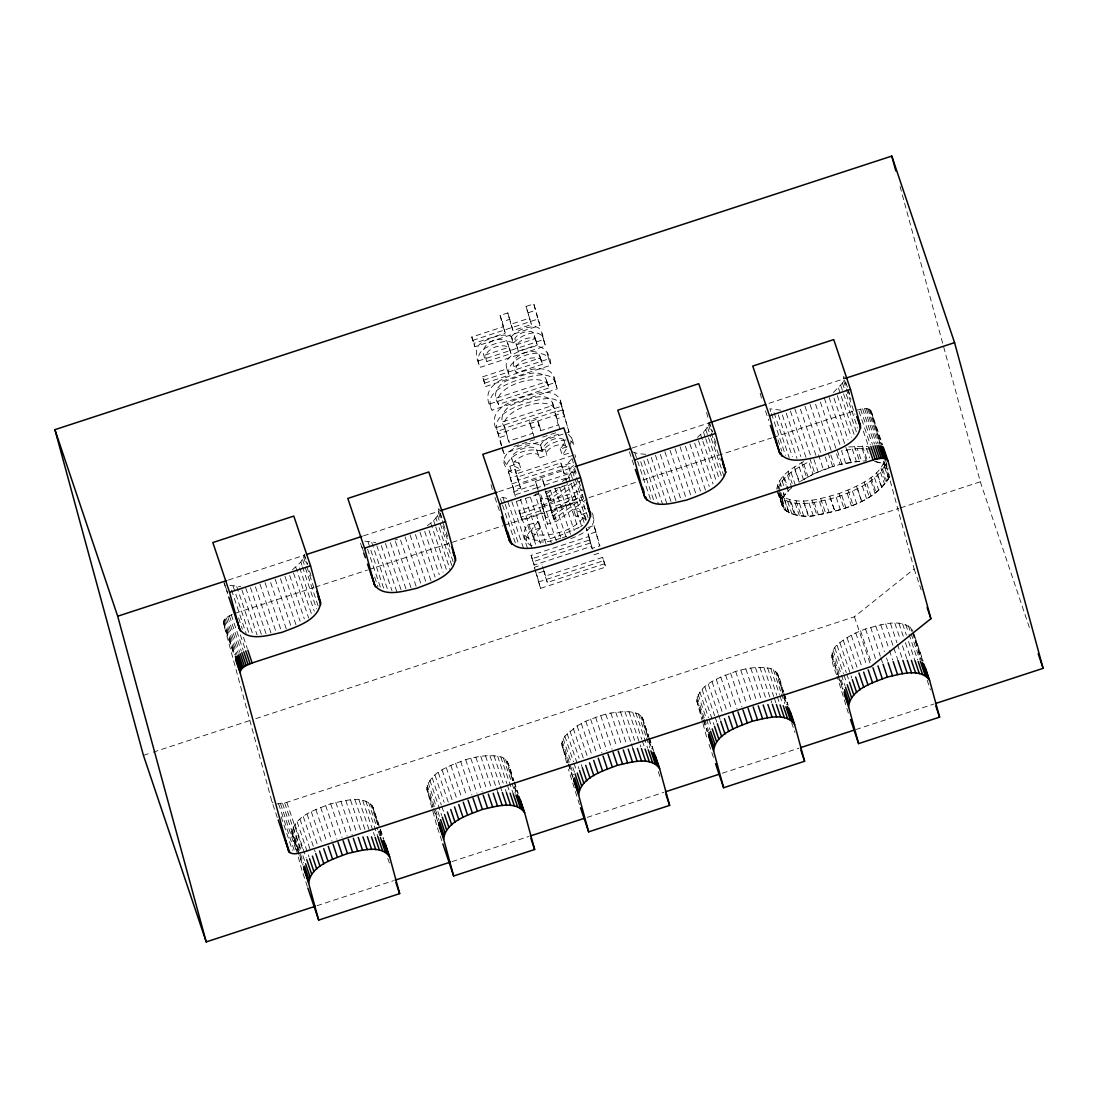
<?xml version="1.0" encoding="UTF-8"?>
<svg xmlns="http://www.w3.org/2000/svg" width="1098" height="1098" viewBox="0 0 1098 1098"><rect width="100%" height="100%" fill="white"/><g stroke="black" fill="none" stroke-linecap="round" stroke-linejoin="round"><path stroke-width="0.75" stroke-dasharray="5 3.75" d="M566.115 439.969C557.496 440.682 547.326 443.455 542.687 451.333L539.955 445.212C525.668 437.567 487.141 456.837 511.942 472.538L521.179 469.519L514.605 466.307L511.531 458.333L511.819 455.958C517.364 449.947 527.864 445.019 535.961 448.149L539.557 457.866L546.831 455.492L544.526 445.733C548.314 440.065 556.919 436.798 563.315 439.227L564.207 440.765C565.36 447.517 552.198 451.964 567.941 446.461M564.207 440.765L566.266 449.109L562.368 455.299L571.605 452.28M560.653 538.377C552.472 540.34 542.645 544.553 534.685 540.038L531.72 532.297L531.912 529.291L538.034 521.66L527.699 525.036C521.385 531.13 524.089 544.265 532.955 546.022M533.848 538.61L534.04 535.604L535.755 532.626L540.23 528.234L538.034 521.66M889.751 476.587C875.545 501.086 844.499 509.678 818.367 514.811C802.597 519.848 766.541 511.75 788.762 490.504M513.658 464.646L513.933 462.285C519.491 456.274 529.991 451.333 538.089 454.462L539.557 457.866M776.766 489.173C778.674 475.146 793.25 467.583 804.354 461.187M889.805 475.859C876.163 501.47 843.484 509.939 816.871 515.003C796.928 520.191 765.608 508.635 791.891 487.663M292.425 569.793L300.866 562.08L304.036 554.929L307.275 564.564M301.923 870.357L291.931 833.588C293.866 815.745 316.375 809.432 330.69 803.791C343.619 801.073 363.699 794.17 372.922 807.112L379.949 827.974M427.41 525.668C432.653 521.577 439.831 516.238 438.788 508.731L442.027 518.352M436.482 824.639L426.916 789.462C428.851 771.62 451.347 765.306 465.676 759.665C475.997 756.714 486.908 754.601 497.655 756.248C510.09 756.989 510.282 771.88 513.85 780.637M566.678 762.918L561.682 743.25L564.839 736.099L577.081 725.888L585.797 721.194L600.661 715.539L610.831 713.014L624.899 711.518L632.64 712.122L638.46 713.988L642.028 716.994L648.822 736.511M697.381 437.416L705.808 429.702L708.979 422.552L712.218 432.187M702.528 721.99L696.873 701.21C698.808 683.368 721.317 677.054 735.646 671.413C745.967 668.462 756.879 666.349 767.612 667.996C780.06 668.737 780.239 683.629 783.807 692.385M833.464 392.439L842.468 383.078L843.744 376.353L849.674 394.004M836.635 674.666C831.776 664.112 827.988 649.892 839.901 642.714C847.478 636.552 856.399 632.27 865.54 628.948C879.8 625.27 902.021 616.692 912.85 630.609M277.286 817.543L271.879 801.499L223.333 622.882C223.553 617.941 229.509 615.841 233.311 613.974M778.578 493.743C795.323 507.496 820.302 498.588 839.05 493.62C856.385 486.496 878.263 478.618 885.235 459.527L888.255 468.489M777.878 488.843C782.682 475.283 796.832 468.16 808.759 461.819L812.945 474.254L799.097 482.091L794.911 469.642M778.77 495.582C793.964 509.843 818.339 501.58 836.209 497.325C854.573 490.586 876.177 482.667 885.564 464.138L889.215 475.022M562.396 481.542L568.558 476.395L573.568 468.942L584.905 502.637M569.478 445.953L571.866 439.873L571.701 438.006L568.517 434.437M539.955 445.212L540.573 445.019C544.539 437.814 553.461 435.33 561.037 433.847M540.161 527.973L529.826 531.35L527.026 535.948L526.367 541.081M511.462 336.551C517.117 329.963 526.244 326.957 534.726 326.641C543.826 327.328 542.563 339.79 545.61 345.966L480.416 367.281C475.571 358.168 473.005 344.978 485.234 340.723C493.194 337.004 502.98 332.955 511.462 336.551C515.936 347.243 512.876 340.929 506.535 341.354C499.823 341.876 493.331 344.003 487.361 347.05C479.044 350.289 475.448 359.417 480.416 367.281M513.59 342.864C519.958 335.864 539.2 326.271 543.784 339.241M276.847 803.928L286.811 802.336L854.409 616.788L914.154 568.956L884.645 460.419M522.017 520.328L519.889 514.015L542.316 506.686L544.43 512.999L522.017 520.328L521.125 517.048L543.551 509.733L540.175 498.835L549.371 495.829L562.629 486.126M516.842 501.278L539.255 493.949L542.302 505.162L551.498 502.157L581.995 479.826M587.183 498.876L556.672 521.207L547.49 524.213L545.363 517.899L554.559 514.893L582.407 494.498M548.588 500.208L546.269 491.657L571.742 483.326L548.588 500.208L546.461 493.894L551.91 489.914M565.539 479.991L569.615 477.012L544.141 485.343L545.294 489.612M551.635 512.944L574.803 496.063L576.93 502.376L553.763 519.258L549.316 504.394L574.803 496.063M580.526 526.779L582.791 525.283M571.385 459.211L567.886 463.123L570.15 471.866L564.207 473.801L560.817 462.889L517.131 477.177L520.507 488.088L513.85 490.271L508.36 471.577L515.017 469.395L518.366 480.224L572.36 462.56M573.513 465.525L571.015 467.391L570.15 471.866M830.884 455.107L834.549 465.991L814.812 473.375L799.385 481.898L794.362 466.979M579.168 527.493C564.564 532.983 537.375 548.602 524.24 534.753M812.945 474.254C829.512 466.554 847.519 461.284 865.869 460.927M570.782 538.72C580.787 534.534 600.277 526.711 591.795 512.629M562.217 537.91L566.678 536.332M526.066 306.411L533.765 303.899L540.024 325.392L474.83 346.707L472.703 340.394L471.783 337.017L503.172 326.751L500.098 315.442L507.811 312.916L513.013 330.553L531.405 324.541L526.066 306.411L531.405 324.541M528.193 312.738L535.893 310.212M474.83 346.707L473.911 343.331L505.3 333.078L502.225 321.755L509.939 319.243M513.013 330.553L510.886 324.239L529.277 318.228M472.703 340.394L537.896 319.079L533.765 303.899M484.767 355.162L508.854 347.297L509.939 349.782L510.982 353.611L486.894 361.489C475.571 346.652 494.512 335.535 506.782 340.874L509.939 349.782M516.087 344.937L535.165 338.692L533.271 332.763L531.336 331.418C525.434 331.225 517.927 333.147 514.825 338.623L518.201 351.25L537.293 345.005L534.287 335.453M478.289 360.968L543.483 339.653L541.657 332.914M482.598 376.834L506.905 368.887C502.321 355.779 520.425 350.578 529.785 347.846C542.481 342.274 550.688 353.323 550.839 365.209L485.645 386.523L482.598 376.834L485.645 386.523M514.303 366.458L540.353 357.948L538.308 352.691C526.916 348.093 505.094 358.126 516.431 372.785L542.481 364.261L539.598 355.148M483.518 380.196L548.726 358.881L546.982 352.513M484.726 383.147L509.033 375.2C503.749 358.826 541.396 345.184 549.11 358.826M496.474 398.066L546.79 381.624C543.126 365.607 521.111 376.189 511.201 379.208C499.563 381.871 490.49 393.194 498.602 404.38L548.918 387.937L546.09 379.043M489.955 403.872L555.149 382.557C554.147 362.45 529.36 369.065 517.048 373.224C499.096 379.318 478.852 388.472 492.082 410.185L557.276 388.87L553.584 376.779M502.911 421.728L553.227 405.286C549.563 389.282 527.548 399.864 517.638 402.87C506 405.546 496.914 416.869 505.039 428.055L555.355 411.599C553.049 391.876 496.721 410.707 505.039 428.055M496.392 427.547L561.586 406.233C560.584 386.112 535.797 392.741 523.485 396.9C505.533 402.993 485.289 412.148 498.519 433.861L563.713 412.546L560.021 400.454M501.278 445.541L497.394 431.253L505.107 428.742L509.348 442.865M505.107 428.742L508.498 441.231L532.708 433.312L529.552 421.673L537.251 419.161L540.422 430.8L558.278 424.953L554.888 412.464L562.601 409.938L569.038 432.132L503.831 453.447L501.704 447.119M501.676 445.514L499.521 437.58L507.235 435.055M559.98 429.716L557.015 418.777L564.729 416.266M534.438 438.171L531.679 427.987L539.379 425.475L537.251 419.161M513.85 446.488L528.385 441.739M529.991 441.218L534.836 439.625M542.549 437.114L557.166 432.338M544.704 449.178L537.43 451.553L537.032 450.098M503.9 460.597L506.109 464.001L509.815 466.225C527.054 460.529 515.593 465.703 511.531 458.333M518.366 480.224L516.238 473.897L573.403 455.203M513.85 490.271L510.488 477.891L517.144 475.722M511.723 483.944L518.38 481.775M562.08 467.487L568.023 465.538M520.507 488.088L519.244 483.491L562.945 469.203L560.817 462.889M228.398 580.032L304.928 555.012M363.534 535.851L438.431 511.366M498.684 491.671L573.581 467.185M632.187 448.025L710.337 422.483M768.957 403.323L843.854 378.837M537.842 489.09L535.426 481.336L542.426 479.044L544.553 485.371L537.553 487.663L538.363 490.669M537.128 487.622L514.715 494.951L513.823 491.684L536.236 484.355M544.841 486.798L543.249 482.063L575.764 471.44M519.889 514.015L518.997 510.735L541.424 503.406L540.6 500.386L547.6 498.108L550.551 507.441L583.079 496.804M548.424 501.113L582.571 489.955M542.728 506.713L549.727 504.421L550.551 507.441M235.397 613.219L313.63 587.65M315.263 587.114L367.405 570.068M369.038 569.533L502.678 525.846M504.298 525.324L582.53 499.755M589.05 497.614L636.305 482.173M642.824 480.032L771.578 437.951M773.198 437.416L853.064 411.311M553.763 519.258L551.443 510.707L576.93 502.376M573.678 510.007L584.15 506.59L586.277 512.903L575.805 516.321L582.132 517.652L584.932 519.038L586.524 521.399L582.805 512.725L573.678 510.007L575.874 516.595M587.855 527.548L594.018 525.53L599.988 545.981M534.177 565.058L532.05 558.745L589.544 539.942L591.671 546.269L534.177 565.058L533.257 561.682L590.751 542.892L588.432 534.369L596.145 531.857M532.05 558.745L531.13 555.368L588.624 536.579L586.305 528.056L588.432 534.369M604.792 563.672L547.298 582.462L545.171 576.148L602.665 557.345L605.712 567.048L540.504 588.35L534.383 567.337L542.096 564.811M593.991 554.792L601.69 552.267M540.504 588.35L536.51 573.65L544.21 571.125L542.618 566.39M538.377 582.036L603.584 560.721L602.665 557.345M143.426 755.355L151.565 752.693M153.198 752.157L249.26 720.755M255.779 718.627L898.905 508.388M900.538 507.866L980.308 481.775L899.88 185.837M316.938 905.726L393.455 880.706M452.074 861.546L528.591 836.539M587.21 817.379L663.727 792.358M722.347 773.198L798.877 748.177M855.864 729.552L934.014 704.01M856.316 410.254C860.859 409.197 867.887 406.617 871.249 411.091L880.184 443.976M394.923 539.928L397.476 539.228M845.68 463.191L841.493 450.756L857.291 448.574L861.477 461.009L840.135 464.468L836.47 453.584M848.754 446.941L868.065 446.337M857.291 448.574L870.687 448.986M780.733 410.172L769.822 408.785L770.906 411.997M645.748 454.298L638.02 453.694L632.187 451.827M364.879 541.163L375.791 542.549M229.894 585.289L240.805 586.675M502.019 503.447L499.865 497.037L506.7 498.272L523.43 548.026M876.108 461.654L881.818 463.123L886.841 465.881L885.784 462.766M874.502 461.366L885.084 464.66L888.323 467.35M570.631 440.765L573.829 444.333L573.993 446.2M510.982 353.611L508.854 347.297C500.784 342.494 481.116 349.617 486.894 361.489M542.083 451.539C530.169 446.515 508.992 453.707 506.027 466.925M272.977 802.913L271.879 801.499M566.335 447.078L565.443 445.555C559.047 443.112 550.441 446.378 546.653 452.06L546.831 455.492M531.72 532.297L532.557 533.724C547.065 538.61 578.413 529.826 584.397 515.072M541.726 361.475L540.436 359.005C531.981 355.327 512.382 360.954 516.431 372.785M592.783 516.705L593.922 518.942M548.218 385.357C541.932 370.74 490.957 386.908 498.602 404.38M555.712 383.106C550.071 368.791 530.005 376.985 519.176 379.551C506.576 383.833 482.955 392.7 492.082 410.185M562.149 406.768C556.508 392.453 536.428 400.66 525.613 403.213C512.999 407.495 489.392 416.375 498.519 433.861M536.414 341.78L535.399 339.076L533.463 337.731C527.562 337.539 520.054 339.46 516.952 344.95L518.201 351.25M980.308 481.775L1030.542 631.034M870.851 410.323L882.586 444.786M870.138 409.678L882.023 444.992M869.122 409.183L881.008 444.484M867.832 408.84L879.704 444.155M866.281 408.662L878.167 443.976M884.082 461.668L885.084 464.66M883.533 461.256L884.59 464.372M883.863 463.727L888.886 478.659M884.425 466.76L888.611 479.195M864.524 408.662L876.41 443.963M862.603 408.813L874.488 444.127M882.737 469.464L886.923 481.912M880.98 468.215L886.004 483.134M860.558 409.142L872.443 444.443M914.154 568.956L921.167 589.818M880.514 472.25L884.7 484.685M858.979 411.228L870.33 444.923M863.344 431.116L868.202 445.555M877.769 475.063L881.955 487.498M876.657 472.84L881.68 487.773M844.499 380.032L847.203 388.061M847.738 389.666L850.977 399.301M866.569 448.56L869.712 457.88M843.525 380.69L854.875 414.385M874.543 477.891L878.729 490.326M842.468 383.078L844.087 387.896M846.256 394.319L857.593 428.014M862.438 445.939L866.953 459.376M840.794 385.576L856.454 432.118M862.095 448.423L866.281 460.858M871.016 477.493L876.039 492.412M870.865 480.691L875.051 493.126M838.515 388.143L854.189 434.684M854.505 446.227L859.528 461.146M837.321 395.541L851.362 437.265M866.775 483.449L870.961 495.884M864.222 482.008L869.245 496.941M852.226 449.013L856.413 461.462M914.469 635.426L923.116 661.106M913.069 631.954L922.8 660.831M833.972 398.107L848.013 439.831M910.516 627.109L912.136 631.926M912.671 633.532L921.853 660.804M862.314 486.112L866.5 498.547M927.165 680.225L930.404 689.846M908.43 625.736L910.585 632.16M911.134 633.766L919.767 659.445M846.942 449.741L851.128 462.189M905.781 624.652L908.471 632.681M909.02 634.287L917.654 659.967M829.1 397.407L844.76 443.949M845.885 447.298L850.909 462.217M857.524 488.679L861.71 501.113M856.481 486.29L861.505 501.21M902.597 623.87L906.372 635.111M908.54 641.534L915.018 660.79M824.365 398.217L840.56 446.364M898.946 623.403L903.256 636.25M905.425 642.673L910.818 658.718M852.46 491.108L856.646 503.543M837.349 450.605L841.864 464.042M820.371 402.088L836.031 448.629M894.87 623.266L900.264 639.311M902.419 645.734L906.742 658.567M848.013 490.202L853.036 505.121M847.189 493.373L851.375 505.807M890.437 623.444L896.915 642.701M897.45 644.306L902.309 658.759M815.581 404.201L831.241 450.729M828.139 453.117L832.668 466.554M885.715 623.952L893.278 646.42M893.827 648.026L898.137 660.859M841.754 495.445L845.94 507.894M810.063 404.489L825.723 451.031M839.05 493.62L844.074 508.539M825.312 456.864L828.976 467.748M880.788 624.762L888.9 648.836M889.435 650.441L892.674 660.076M836.209 497.325L840.395 509.76M804.971 406.15L821.18 454.298M818.532 454.778L823.486 469.724M875.737 625.887L884.37 651.567M886.539 657.976L887.623 661.188M829.868 496.461L834.892 511.38L830.623 498.972M800.401 409.156L816.061 455.697M870.618 627.287L880.349 656.179M880.884 657.784L882.504 662.588M813.934 459.458L818.12 471.907M794.801 408.676L810.461 455.203M825.051 500.372L829.237 512.807M809.789 458.456L814.812 473.375M865.54 628.948L875.792 659.445M820.7 498.629L825.723 513.562M790.423 411.091L806.083 457.633M819.547 501.512L823.733 513.946M860.558 630.842L871.359 662.945M803.832 464.317L808.018 476.752M786.237 413.205L800.826 456.535M854.409 616.788L870.604 664.935M801.65 462.56L806.673 477.479M814.181 502.376L818.367 514.811M811.847 500.084L816.871 515.003M782.352 414.989L796.928 458.319M855.767 632.956L866.569 665.045M799.193 466.938L803.379 479.373M808.993 502.966L813.179 515.401M778.276 414.838L792.317 456.562M851.238 635.22L862.04 667.323M774.076 412.779L789.201 457.715M803.544 500.77L808.567 515.689M804.052 503.268L808.238 515.703M847.038 637.636L857.305 668.119M771.441 413.603L785.482 455.327M791.027 472.428L795.213 484.863M777.974 439.79L781.749 451.031M799.413 503.268L803.599 515.703M788.117 471.577L792.138 483.518M843.237 640.148L852.968 669.025M787.568 475.242L791.754 487.69M796.023 500.661L801.046 515.58M765.443 410.858L768.696 420.479M795.103 502.994L799.289 515.429M784.576 478.069L788.24 488.953M839.901 642.714L851.787 678.015M783.121 476.23L786.141 485.192M786.635 486.675L788.144 491.149M791.191 502.417L795.377 514.866M789.517 499.768L794.54 514.688M782.092 480.869L783.656 485.536M837.074 645.295L846.256 672.58M846.791 674.186L848.96 680.595M787.719 501.566L791.905 514.015M779.498 480.8L781.515 486.771M783.519 492.741L784.521 495.733M780.129 483.614L781.172 486.73M783.272 492.947L784.315 496.063M834.809 647.861L843.442 673.527M843.991 675.133L846.682 683.162M784.205 498.108L789.229 513.041M784.699 500.455L788.886 512.89M778.715 486.29L780.294 490.943M780.815 492.508L782.901 498.725M782.188 499.068L786.374 511.503M833.121 650.359L845.007 685.66M777.37 485.165L778.372 488.143M778.866 489.639L782.394 500.084M779.443 493.51L785.262 510.68M780.211 497.435L784.397 509.87M778.125 492.81L781.79 503.694M832.064 652.747L839.092 673.609M841.246 680.033L843.95 688.062M777.274 490.669L781.79 504.106M777.741 492.741L782.956 508.017M831.639 655.012L842.99 688.707M831.859 657.084L837.801 674.735M838.337 676.341L842.66 689.187M848.342 713.11L837.074 676.272M709.294 422.085L712.533 431.706M714.373 438.61L716.541 445.019M708.553 424.816L720.425 460.117M707.496 427.204L710.735 436.839M711.271 438.445L724.227 476.957M705.808 429.702L707.977 436.126M708.512 437.731L722.553 479.455M703.544 432.269L705.163 437.086M705.698 438.692L719.204 478.81M700.716 434.849L702.336 439.667M702.871 441.272L716.376 481.391M784.343 693.991L788.131 705.232M777.013 672.868L783.492 692.124M784.027 693.73L787.815 704.957M698.452 440.627L713.041 483.957M775.531 671.235L786.868 704.93M791.644 722.745L794.883 732.366M773.445 669.862L781.007 692.33M781.543 693.936L784.782 703.571M770.796 668.778L779.429 694.458M779.978 696.063L782.682 704.092M694.663 443.139L709.239 486.469M767.612 667.996L776.794 695.281M777.343 696.887L779.498 703.31M689.915 443.949L706.124 492.082M763.961 667.529L773.678 696.42M774.227 698.026L775.847 702.844M759.885 667.392L771.77 702.693M685.385 446.213L700.51 491.149M755.451 667.57L765.718 698.067M680.06 446.721L696.256 494.855M750.744 668.078L761.545 700.167M675.078 448.615L690.738 495.157M745.817 668.888L756.618 700.991M670 450.276L686.195 498.423M740.752 670.013L751.554 702.102M664.88 451.676L681.089 499.823M735.646 671.413L746.448 703.516M660.365 454.394L676.025 500.935M730.554 673.074L741.891 706.783M655.437 455.217L671.098 501.759M725.572 674.968L736.923 708.677M651.265 457.331L666.925 503.858M647.367 459.115L662.492 504.051M720.782 677.068L731.584 709.171M643.84 460.57L658.416 503.9M716.253 679.346L727.054 711.449M640.724 461.709L654.765 503.433M634.836 452.911L650.496 499.453M712.053 681.762L722.319 712.245M708.265 684.274L717.982 713.151M718.517 714.757L720.686 721.18M629.387 451.772L634.246 466.211M704.916 686.84L714.647 715.718M715.182 717.323L716.802 722.141M702.089 689.42L713.975 724.721M699.824 691.987L708.471 717.653M709.006 719.259L711.71 727.288M698.15 694.485L710.022 729.786M697.079 696.873L704.106 717.735M704.641 719.341L708.43 730.582M696.654 699.124L703.145 718.394M703.681 720L707.469 731.227M696.873 701.21L702.816 718.861M703.365 720.466L707.139 731.707M709.034 744.403L713.892 758.842M537.896 319.079L540.024 325.392M543.483 339.653L545.61 345.966M548.726 358.881L550.839 365.209M555.149 382.557L557.276 388.87M561.586 406.233L563.713 412.546M571.701 438.006L573.829 444.333M569.038 432.132L562.601 409.938M535.165 338.692L537.293 345.005M540.353 357.948L542.481 364.261M546.79 381.624L548.918 387.937M552.527 402.719L555.355 411.599M574.529 468.283L576.697 474.707M578.852 481.13L582.091 490.751M554.888 412.464L557.015 418.777M603.584 560.721L605.712 567.048M572.511 471.33L589.255 521.083M570.823 473.828L572.991 480.251M573.527 481.857L587.567 523.581M560.186 448.766L562.368 455.299M568.558 476.395L585.303 526.148M588.624 536.579L590.751 542.892M565.731 478.975L581.391 525.517M649.371 738.117L653.681 750.963M642.028 716.994L648.506 736.25M649.055 737.856L652.83 749.083M564.015 486.359L578.056 528.083M640.546 715.361L651.896 749.056M658.278 771.674L660.447 778.098M638.46 713.988L646.022 736.456M646.571 738.062L649.81 747.683M511.119 336.661L513.246 342.988M635.811 712.904L647.696 748.218M559.678 487.265L574.254 530.595M500.098 315.442L502.225 321.755M503.172 326.751L505.3 333.078M632.64 712.122L641.808 739.407M642.357 741.013L644.512 747.436M540.573 445.019L542.687 451.333M554.943 488.075L570.603 534.602M628.976 711.655L640.861 746.969M529.552 421.673L531.679 427.987M624.899 711.518L634.63 740.409M550.414 490.339L566.074 536.881M506.905 368.887L509.033 375.2M549.371 495.829L551.498 502.157M554.559 514.893L556.672 521.207M620.466 711.696L630.732 742.193M631.268 743.799L632.887 748.603M545.075 490.833L561.819 540.587M549.316 504.394L551.443 510.707M615.758 712.204L626.56 744.293M556.302 540.889L540.092 492.741L535.014 494.402L551.21 542.549M535.426 481.336L537.553 487.663M541.424 503.406L543.551 509.733M610.831 713.014L621.633 745.117M605.767 714.139L616.568 746.228M518.983 462.958L521.179 469.519M530.444 497.408L546.639 545.555M538.102 521.921L540.23 528.234M600.661 715.539L611.998 749.234M471.783 337.017L473.911 343.331M525.379 498.519L540.504 543.455M517.131 477.177L519.244 483.491M595.569 717.2L606.919 750.908M509.815 466.225L511.942 472.538M520.452 499.343L535.577 544.279M497.394 431.253L499.521 437.58M527.699 525.036L529.826 531.35M508.36 471.577L510.488 477.891M590.6 719.094L601.937 752.803M513.823 491.684L515.415 496.42M516.28 501.443L531.94 547.984M518.997 510.735L521.125 517.048M531.13 555.368L533.257 561.682M534.383 567.337L536.51 573.65M511.846 501.635L527.507 548.177M585.797 721.194L596.598 753.297M581.267 723.472L592.069 755.575M503.035 497.819L504.655 502.623M505.204 504.229L518.695 544.347M577.081 725.888L587.334 756.371M502.555 505.053L515.525 543.579M573.28 728.386L583.546 758.883M494.951 497.504L499.81 511.942M569.944 730.952L579.126 758.238M581.281 764.661L582.365 767.873M567.117 733.546L578.989 768.847M564.839 736.099L573.485 761.779M574.021 763.385L576.725 771.414M563.164 738.597L570.727 761.065M572.881 767.488L574.501 772.306M562.107 740.999L573.444 774.708M561.682 743.25L568.16 762.52M568.695 764.112L573.019 776.959M561.901 745.336L567.831 762.986M568.38 764.592L572.703 777.425M579.456 804.573L568.421 769.314M439.557 512.409L442.796 522.044M443.331 523.65L447.655 536.483M438.582 513.068L440.751 519.478M442.906 525.901L449.933 546.763M437.526 515.456L454.27 565.209M435.851 517.954L436.922 521.166M439.09 527.589L452.596 567.707M433.573 520.521L435.192 525.338M435.741 526.944L450.317 570.274M430.745 523.101L447.49 572.854M514.386 782.243L518.16 793.483M507.043 761.12L513.535 780.376M514.07 781.982L517.844 793.209M429.03 530.485L443.07 572.209M505.56 759.487L512.588 780.349M514.742 786.758L516.911 793.181M503.488 758.114L511.586 782.188M512.121 783.794L515.36 793.415M500.825 757.03L513.26 793.936M424.693 531.391L439.282 574.721M497.655 756.248L506.837 783.533M507.372 785.139L509.541 791.562M419.958 532.187L435.083 577.123M493.99 755.781L503.172 783.066M505.341 789.489L506.411 792.701M415.428 534.465L431.624 582.613M489.928 755.644L499.645 784.535M500.18 786.127L502.349 792.55M485.494 755.822L495.747 786.319M496.296 787.925L497.916 792.729M410.089 534.959L425.763 581.501M480.773 756.33L491.575 788.419M405.121 536.867L421.865 586.606M475.846 757.14L486.647 789.242M400.578 540.134L416.238 586.675M470.795 758.265L482.132 791.96M395.458 541.534L411.668 589.681M465.676 759.665L477.012 793.36M390.394 542.645L406.068 589.187M460.597 761.326L471.934 795.021M385.467 543.469L401.676 591.616M455.615 763.22L466.417 795.323M381.294 545.569L396.954 592.11M376.861 545.761L391.986 590.697M450.825 765.32L461.627 797.423M371.714 542.398L388.459 592.151M446.296 767.598L457.097 799.701M368.05 541.932L383.724 588.473M442.096 770.014L452.362 800.497M367.583 549.178L380.539 587.705M374.651 576.985L377.89 586.62M438.294 772.512L448.56 803.009M361.901 546.708L363.52 551.512M360.501 543.222L363.205 551.251M434.959 775.078L444.141 802.364M432.132 777.672L441.314 804.944M441.849 806.55L444.553 814.579M429.867 780.225L441.739 815.54M428.179 782.723L435.741 805.191M437.91 811.614L440.065 818.037M427.122 785.125L439.008 820.426M426.697 787.376L433.175 806.632M435.343 813.055L438.033 821.084M426.916 789.462L432.859 807.112M433.394 808.718L437.718 821.551M437.457 827.837L441.767 840.67M304.352 554.463L307.591 564.084M309.43 570.987L311.585 577.397M303.611 557.194L306.301 565.209M306.85 566.815L314.412 589.283M302.54 559.582L318.214 606.123M300.866 562.08L301.95 565.292M302.485 566.897L316.526 608.621M299.672 567.858L314.261 611.188M295.774 567.227L311.434 613.768M380.484 829.58L383.724 839.201M372.071 805.246L379.634 827.714M380.169 829.306L383.408 838.941M293.509 573.005L308.634 617.941M370.589 803.612L377.602 824.474M379.771 830.884L381.39 835.702M387.772 858.32L389.941 864.744M368.503 802.24L377.685 829.525M378.22 831.131L379.839 835.935M289.707 575.517L304.297 618.847M365.854 801.156L377.726 836.456M362.669 800.373L372.936 830.87M373.471 832.476L374.555 835.688M284.972 576.313L300.097 621.248M359.019 799.907L369.82 832.01M280.443 578.591L296.103 625.133M354.942 799.769L365.744 831.859M350.509 799.948L360.775 830.445M275.118 579.085L290.778 625.627M345.788 800.456L356.054 830.939M270.671 582.599L286.345 629.127M340.874 801.265L352.211 834.974M265.043 582.654L280.717 629.195M335.81 802.391L347.146 836.086M259.938 584.054L275.598 630.595M330.69 803.791L342.041 837.486M255.422 586.771L271.082 633.313M325.612 805.452L336.949 839.146M250.495 587.595L266.155 634.136M320.63 807.346L331.967 841.054M245.774 588.089L261.434 634.63M315.84 809.446L326.641 841.548M241.889 589.887L257.014 634.822M236.729 586.524L252.938 634.671M311.31 811.724L321.577 842.221M233.078 586.058L248.738 632.599M307.111 814.14L317.912 846.229M231.513 590.093L246.103 633.422M238.582 617.899L242.37 629.14M243.509 637.293L247.283 648.534M303.322 816.638L315.195 851.952M224.225 582.805L225.296 586.016M225.845 587.622L228 594.032M223.91 582.544L227.684 593.771M240.325 634.836L245.197 649.289M231.307 614.839L243.18 650.153M299.974 819.204L310.775 851.307M229.427 615.8L241.313 651.1M297.146 821.798L309.032 857.099M227.739 616.815L239.625 652.13M226.27 617.886L238.156 653.186M294.882 824.351L306.218 858.06M225.076 618.956L236.948 654.271M286.811 802.336L302.472 848.878M224.157 620.027L236.043 655.328M293.193 826.849L300.756 849.317M302.924 855.74L304.544 860.558M223.553 621.043L234.89 654.751M284.684 802.967L300.344 849.509M223.278 622.017L234.08 654.106M223.333 622.882L234.135 654.984M292.137 829.251L303.487 862.946M282.57 803.448L298.766 851.595M291.711 831.502L299.274 853.97M299.823 855.575L303.062 865.21M291.931 833.588L302.732 865.677M280.525 803.777L296.186 850.305M303.007 873.569L307.33 886.402M278.604 803.928L294.264 850.47M281.157 816.761L292.507 850.456M913.289 632.215L920.673 659.39M760.145 393.235L761.875 399.631M706.577 412.477L708.32 418.873M777.864 674.735L783.519 695.514M783.945 697.12L786.127 705.108M702.967 723.596L706.879 737.98M574.995 454.696L575.709 457.331M594.018 525.53L599.563 545.953L591.863 548.465L589.544 539.942M572.031 458.209L573.774 464.605M642.879 718.861L648.534 739.64M648.973 741.246L651.141 749.234M591.671 546.269L592.44 549.11M562.945 469.203L564.207 473.801M539.379 425.475L541.355 432.749M507.811 312.916L510.886 324.239M507.811 343.468L508.854 347.297M542.426 479.044L543.249 482.063M545.692 491.039L546.461 493.894M544.43 512.999L547.49 524.213M538.006 490.833L540.175 498.835M542.316 506.686L545.363 517.899M544.21 571.125L547.298 582.462M543.414 569.67L545.171 576.148M515.017 469.395L516.238 473.897M502.115 447.092L503.831 453.447M491.053 484.685L492.782 491.081M507.907 762.986L512.684 780.568M514.427 786.964L516.156 793.36M372.922 807.112L377.698 824.694M379.441 831.09L380.745 835.894"/><path stroke-width="1.5" d="M239.57 629.072L229.564 592.302L212.834 542.549L293.811 516.074L310.556 565.827L320.561 602.596C318.626 620.439 296.117 626.752 281.788 632.407C268.859 635.111 248.793 642.014 239.57 629.072L228.768 596.983M318.667 920.11L308.675 883.341C310.61 865.499 333.119 859.185 347.435 853.544C360.364 850.826 380.443 843.923 389.666 856.865L399.658 893.635L318.667 920.11L307.865 888.008M374.542 584.96L364.55 548.177L347.805 498.423L428.796 471.962L445.541 521.701L455.533 558.484C453.598 576.313 431.102 582.626 416.773 588.281C403.844 590.985 383.778 597.888 374.542 584.96L367.528 564.084M453.652 875.984L443.661 839.215C445.596 821.373 468.091 815.059 482.42 809.418C495.349 806.701 515.415 799.797 524.652 812.74L534.644 849.509L453.652 875.984L442.851 843.882M509.527 540.834L499.535 504.051L482.791 454.311L563.782 427.836L580.526 477.575L590.518 514.358C588.583 532.187 566.088 538.5 551.759 544.155C538.83 546.859 518.75 553.763 509.527 540.834L501.429 516.76M588.638 831.859L578.632 795.089C580.567 777.247 603.077 770.933 617.405 765.292C630.334 762.575 650.4 755.671 659.624 768.614L669.629 805.383L588.638 831.859L580.526 807.785M725.723 472.305C720.576 488.583 701.238 494.608 686.73 500.029C673.815 502.733 653.735 509.637 644.512 496.708L634.52 459.925L617.776 410.185L698.767 383.71L715.498 433.449L725.723 472.305L723.019 464.289M723.609 787.733L713.618 750.963C715.553 733.121 738.062 726.807 752.377 721.166C765.306 718.449 785.386 711.545 794.609 724.488L804.601 761.257L723.609 787.733L715.512 763.659M779.498 452.582L769.492 415.799L752.748 366.059L833.739 339.584L850.483 389.323L860.475 426.106C858.554 443.935 836.045 450.262 821.716 455.903C808.787 458.607 788.721 465.511 779.498 452.582L770.316 425.297M858.595 743.607L848.603 706.837C850.538 688.995 873.034 682.682 887.362 677.041C900.291 674.323 920.371 667.419 929.594 680.362L939.586 717.131L858.595 743.607L850.497 719.533M240.078 672.635C240.599 666.966 247.654 664.866 252.142 662.972L873.061 459.993C877.604 458.937 884.631 456.37 887.98 460.844L930.898 618.696L871.153 666.541L303.556 852.089C299.013 853.146 291.986 855.726 288.623 851.252L240.078 672.635L235.754 659.802M315.304 906.262L206.218 941.919L143.426 755.355L54.9 429.661L891.782 156.081L954.574 342.645L1043.1 668.339L935.633 703.475M206.218 941.919L117.692 616.225L226.778 580.554M306.548 554.476L361.915 536.387M440.065 510.831L497.051 492.206M575.201 466.65L630.568 448.56M710.337 422.483L765.704 404.38M845.487 378.302L954.574 342.645M229.564 592.302L310.556 565.827M364.55 548.177L445.541 521.701M499.535 504.051L580.526 477.575M634.52 459.925L715.498 433.449M769.492 415.799L850.483 389.323M395.088 880.184L450.441 862.081M530.224 836.003L583.958 818.435M665.361 791.823L719.094 774.268M800.497 747.656L854.23 730.088M1038.186 653.749L1043.1 668.339M883.272 447.229L887.98 460.844M882.559 446.598L886.882 459.431M881.543 446.09L885.866 458.937M880.253 445.761L884.563 458.593M878.702 445.582L883.025 458.415M876.945 445.568L881.269 458.401M875.024 445.733L879.347 458.566M872.979 446.049L877.302 458.895M927.11 607.469L930.898 618.696M870.865 446.529L875.188 459.376M868.738 447.161L873.061 459.993M857.236 416.471L860.475 426.106M856.92 416.952L860.695 428.179M925.271 667.515L929.594 680.362M923.871 664.043L928.73 678.495M922.389 662.41L927.247 676.862M935.812 705.904L939.586 717.131M920.316 661.037L925.175 675.49M918.202 661.572L922.526 674.405M915.018 660.79L919.342 673.623M911.367 660.323L915.691 673.156M907.291 660.173L911.601 673.019M902.858 660.365L907.181 673.198M898.137 660.859L902.46 673.705M893.209 661.682L897.533 674.515M888.158 662.794L892.482 675.641M883.039 664.194L887.362 677.041M877.961 665.868L882.284 678.701M872.979 667.762L877.302 680.595M868.189 669.862L872.512 682.695M863.659 672.141L867.983 684.974M858.924 672.937L863.783 687.389M780.747 452.87L781.831 456.082M855.658 677.054L859.981 689.887M776.025 441.616L780.349 454.448M852.322 679.621L856.646 692.454M849.495 682.201L853.819 695.048M847.231 684.768L851.554 697.601M845.542 687.266L849.866 700.099M844.486 689.668L848.809 702.5M844.06 691.918L848.383 704.751M844.28 693.991L848.603 706.837M721.715 458.991L725.504 470.232M790.285 711.641L794.609 724.488M788.886 708.169L793.758 722.608M787.417 706.536L792.276 720.988M800.826 750.03L804.601 761.257M785.866 706.769L790.189 719.615M783.217 705.698L787.54 718.531M780.033 704.916L784.356 717.749M776.382 704.449L780.705 717.282M772.306 704.298L776.629 717.145M767.873 704.491L772.196 717.323M763.165 704.985L767.475 717.831M758.238 705.808L762.561 718.641M753.173 706.92L757.496 719.766M748.067 708.32L752.377 721.166M742.975 709.981L747.299 722.827M737.993 711.888L742.317 724.721M732.668 712.382L737.527 726.821M728.674 716.267L732.997 729.099M724.474 718.668L728.798 731.515M642.522 487.361L644.142 492.179M645.761 496.996L646.846 500.208M720.686 721.18L724.996 734.013M635.33 469.422L645.363 498.574M717.337 723.747L721.66 736.58M714.51 726.327L718.833 739.174M712.245 728.894L716.569 741.726M710.571 731.392L714.894 744.224M708.965 732.188L713.824 746.626M708.539 734.438L713.398 748.877M708.759 736.511L713.618 750.963M586.744 503.117L590.518 514.358M588.034 508.401L590.738 516.431M655.314 755.767L659.624 768.614M653.914 752.295L658.773 766.733M652.967 752.267L657.29 765.114M665.841 794.142L669.629 805.383M650.881 750.895L655.204 763.741M648.232 749.81L652.555 762.657M645.061 749.042L649.371 761.875M641.397 748.575L645.72 761.408M637.32 748.424L641.644 761.271M632.887 748.603L637.211 761.449M628.18 749.111L632.503 761.957M623.252 749.934L627.576 762.767M618.188 751.046L622.511 763.892M613.082 752.446L617.405 765.292M607.99 754.106L612.313 766.953M603.022 756.014L607.331 768.847M598.232 758.114L602.541 770.947M593.689 760.392L598.012 773.225M589.502 762.794L593.812 775.641M507.551 531.487L511.86 544.334M585.701 765.306L590.024 778.139M506.068 529.854L510.392 542.7M582.365 767.873L586.689 780.705M579.538 770.453L583.861 783.299M577.26 773.019L581.583 785.852M575.05 773.912L579.909 788.35M574.529 777.906L578.852 790.752M573.554 778.564L578.426 793.003M573.774 780.637L578.632 795.089M451.758 547.243L455.533 558.484M453.049 552.527L455.752 560.556M520.328 799.893L524.652 812.74M518.929 796.421L523.787 810.859M517.446 794.787L522.305 809.226M530.856 838.268L534.644 849.509M515.909 795.021L520.232 807.867M513.26 793.936L517.57 806.783M510.076 793.168L514.399 806.001M506.411 792.701L510.735 805.534M502.349 792.55L506.658 805.397M497.916 792.729L502.239 805.575M493.194 793.236L497.518 806.083M488.267 794.06L492.59 806.893M483.216 795.172L487.526 808.018M478.097 796.572L482.42 809.418M473.018 798.232L477.328 811.079M468.036 800.14L472.36 812.973M463.246 802.24L467.57 815.073M458.717 804.505L463.04 817.351M454.517 806.92L458.84 819.753M450.715 809.432L455.039 822.265M371.083 573.98L375.406 586.826M363.74 552.857L365.36 557.674M447.38 811.998L451.703 824.831M444.553 814.579L448.876 827.412M442.288 817.145L446.598 829.978M440.6 819.643L444.923 832.476M439.543 822.031L443.866 834.878M438.582 822.69L443.441 837.129M438.802 824.763L443.661 839.215M316.773 591.369L320.561 602.596M318.077 596.653L320.767 604.682M385.343 844.019L389.666 856.865M383.943 840.546L388.816 854.985M383.01 840.519L387.333 853.352M395.884 882.394L399.658 893.635M380.388 837.541L385.247 851.993M377.726 836.456L382.598 850.909M375.091 837.28L379.414 850.126M371.44 836.827L375.763 849.66M367.363 836.676L371.687 849.523M362.93 836.854L367.254 849.701M358.223 837.362L362.532 850.209M353.295 838.186L357.605 851.019M348.231 839.297L352.554 852.13M343.111 840.697L347.435 853.544M338.033 842.358L342.356 855.205M333.051 844.266L337.374 857.099M328.261 846.366L332.584 859.199M323.732 848.63L328.055 861.477M319.532 851.046L323.855 863.879M247.819 650.14L252.142 662.972M315.744 853.558L320.053 866.391M236.097 618.105L240.421 630.952M245.732 650.894L250.056 663.727M243.729 651.759L248.038 664.592M312.395 856.124L316.718 868.957M241.848 652.706L246.172 665.553M309.567 858.705L313.891 871.538M240.16 653.735L244.483 666.568M238.691 654.792L243.015 667.639M306.754 859.665L311.626 874.104M237.497 655.863L241.807 668.709M236.578 656.933L240.901 669.766M305.615 863.769L309.938 876.602M235.439 656.357L240.297 670.796M235.699 658.924L240.023 671.756M304.558 866.157L308.881 879.004M303.597 866.816L308.456 881.255M303.817 868.889L308.675 883.341M285.411 839.819L289.721 852.652M278.206 819.918L289.007 852.021M54.9 429.661L117.692 616.225M891.782 156.081L895.831 170.959"/></g></svg>
